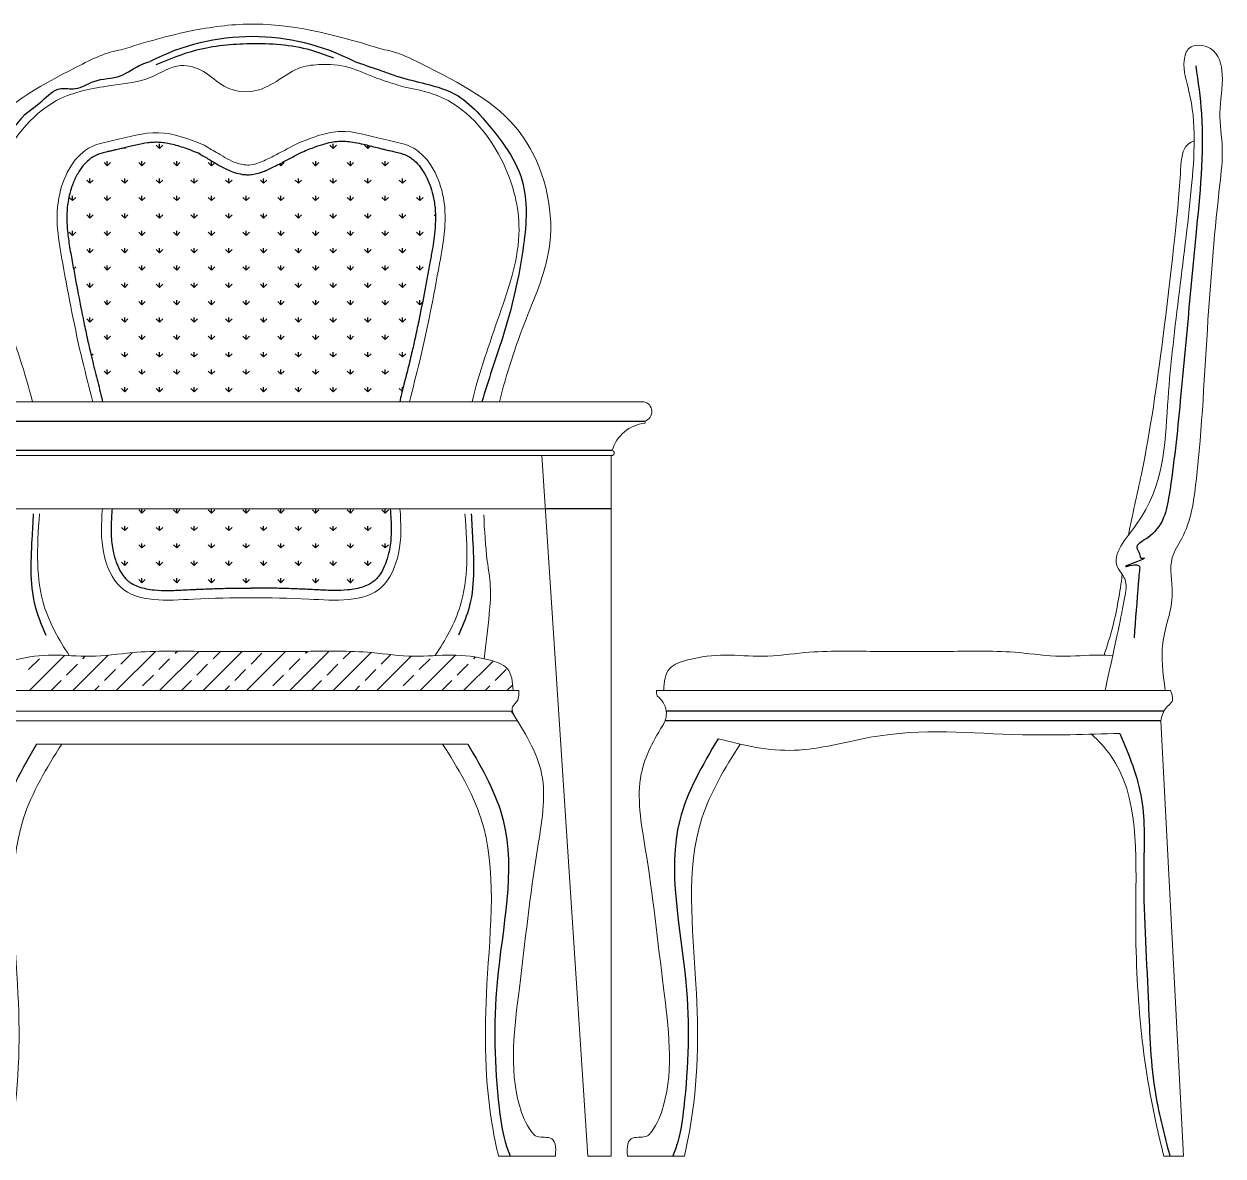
# Model space of a CAD drawing. Header units: centimetres. Extents: x 9109 to 11790, y 5972 to 7143.
# Drawn here: x 10550 to 11790, y 5972 to 7143 of the extents above; entities that cross this region are included whole.
import ezdxf

# ---------------------------------------------------------------- set-up
doc = ezdxf.new("R2010")
doc.units = ezdxf.units.CM
doc.layers.add('家具内线', color=8, linetype='Continuous')
doc.layers.add('家具外线', color=7, linetype='Continuous', lineweight=20)

# ---------------------------------------------------------------- blocks, each defined once
blk = doc.blocks.new('MK-JJ-0634')
at = {"layer": '家具内线', "ltscale": 500}
for p, q in [((-98875.5, 54388), (-98876.2, 54388.6)), ((-98875.5, 54388), (-98874.5, 54389)), ((-98875.5, 54388), (-98875.5, 54388.8)), ((-98839.6, 54388), (-98843, 54391.4)), ((-98839.6, 54388), (-98839.6, 54392.8)), ((-98839.6, 54388), (-98836.2, 54391.4)), ((-98660, 54388), (-98663.4, 54391.4)), ((-98660, 54388), (-98660, 54392.8)), ((-98660, 54388), (-98656.6, 54391.4)), ((-98624.1, 54388), (-98627.4, 54391.4)), ((-98624.1, 54388), (-98624.1, 54391.4)), ((-98624.1, 54388), (-98621.4, 54390.7)), ((-98893.5, 54370.1), (-98893.5, 54374.8)), ((-98857.6, 54370.1), (-98857.6, 54374.8)), ((-98821.6, 54370.1), (-98821.6, 54374.8)), ((-98785.7, 54370.1), (-98785.7, 54374.8)), ((-98677.9, 54370.1), (-98677.9, 54374.8)), ((-98642, 54370.1), (-98642, 54374.8)), ((-98606.1, 54370.1), (-98606.1, 54374.8)), ((-98893.5, 54370), (-98896.8, 54373.4)), ((-98893.5, 54370), (-98890.1, 54373.4)), ((-98857.6, 54370), (-98860.9, 54373.4)), ((-98857.6, 54370), (-98854.2, 54373.4)), ((-98821.6, 54370), (-98825, 54373.4)), ((-98821.6, 54370), (-98818.3, 54373.4)), ((-98785.7, 54370), (-98789.1, 54373.4)), ((-98785.7, 54370), (-98782.4, 54373.3)), ((-98713.9, 54370), (-98715.8, 54371.9)), ((-98713.9, 54370), (-98710.5, 54373.4)), ((-98713.9, 54370.1), (-98713.9, 54372.9)), ((-98678, 54370), (-98681.3, 54373.4)), ((-98678, 54370), (-98674.6, 54373.4)), ((-98642, 54370), (-98645.4, 54373.4)), ((-98642, 54370), (-98638.7, 54373.4)), ((-98606.1, 54370), (-98609.5, 54373.4)), ((-98606.1, 54370), (-98602.7, 54373.4)), ((-98911.4, 54352.1), (-98914.8, 54355.4)), ((-98911.4, 54352.1), (-98911.4, 54356.9)), ((-98911.4, 54352.1), (-98908.1, 54355.4)), ((-98875.5, 54352.1), (-98878.9, 54355.4)), ((-98875.5, 54352.1), (-98875.5, 54356.9)), ((-98875.5, 54352.1), (-98872.2, 54355.4)), ((-98839.6, 54352.1), (-98843, 54355.4)), ((-98839.6, 54352.1), (-98839.6, 54356.9)), ((-98839.6, 54352.1), (-98836.2, 54355.4)), ((-98803.7, 54352.1), (-98807, 54355.4)), ((-98803.7, 54352.1), (-98803.7, 54356.9)), ((-98803.7, 54352.1), (-98800.3, 54355.4)), ((-98767.8, 54352.1), (-98771.1, 54355.4)), ((-98767.8, 54352.1), (-98764.4, 54355.4)), ((-98767.7, 54352.1), (-98767.7, 54356.9)), ((-98731.8, 54352.1), (-98735.2, 54355.4)), ((-98731.8, 54352.1), (-98731.8, 54356.9)), ((-98731.8, 54352.1), (-98728.5, 54355.4)), ((-98695.9, 54352.1), (-98699.3, 54355.4)), ((-98695.9, 54352.1), (-98695.9, 54356.9)), ((-98695.9, 54352.1), (-98692.5, 54355.4)), ((-98660, 54352.1), (-98663.4, 54355.4)), ((-98660, 54352.1), (-98660, 54356.9)), ((-98660, 54352.1), (-98656.6, 54355.4)), ((-98624.1, 54352.1), (-98627.4, 54355.4)), ((-98624.1, 54352.1), (-98624.1, 54356.9)), ((-98624.1, 54352.1), (-98620.7, 54355.4)), ((-98588.2, 54352.1), (-98591.5, 54355.4)), ((-98588.2, 54352.1), (-98584.8, 54355.4)), ((-98588.1, 54352.1), (-98588.1, 54356.9)), ((-98929.4, 54334.1), (-98932.8, 54337.5)), ((-98929.4, 54334.1), (-98929.4, 54338.9)), ((-98929.4, 54334.1), (-98926, 54337.5)), ((-98893.5, 54334.1), (-98896.8, 54337.5)), ((-98893.5, 54334.1), (-98893.5, 54338.9)), ((-98893.5, 54334.1), (-98890.1, 54337.5)), ((-98857.6, 54334.1), (-98860.9, 54337.5)), ((-98857.6, 54334.1), (-98857.6, 54338.9)), ((-98857.6, 54334.1), (-98854.2, 54337.5)), ((-98821.6, 54334.1), (-98825, 54337.5)), ((-98821.6, 54334.1), (-98821.6, 54338.9)), ((-98821.6, 54334.1), (-98818.3, 54337.5)), ((-98785.7, 54334.1), (-98789.1, 54337.5)), ((-98785.7, 54334.1), (-98785.7, 54338.9)), ((-98785.7, 54334.1), (-98782.4, 54337.5)), ((-98749.8, 54334.1), (-98753.2, 54337.5)), ((-98749.8, 54334.1), (-98749.8, 54338.9)), ((-98749.8, 54334.1), (-98746.4, 54337.5)), ((-98713.9, 54334.1), (-98717.2, 54337.5)), ((-98713.9, 54334.1), (-98713.9, 54338.9)), ((-98713.9, 54334.1), (-98710.5, 54337.5)), ((-98678, 54334.1), (-98681.3, 54337.5)), ((-98678, 54334.1), (-98674.6, 54337.5)), ((-98677.9, 54334.1), (-98677.9, 54338.9)), ((-98642, 54334.1), (-98645.4, 54337.5)), ((-98642, 54334.1), (-98642, 54338.9)), ((-98642, 54334.1), (-98638.7, 54337.5)), ((-98606.1, 54334.1), (-98609.5, 54337.5)), ((-98606.1, 54334.1), (-98606.1, 54338.9)), ((-98606.1, 54334.1), (-98602.7, 54337.5)), ((-98570.2, 54334.1), (-98573.6, 54337.5)), ((-98570.2, 54334.1), (-98570.2, 54338.9)), ((-98570.2, 54334.1), (-98566.8, 54337.5)), ((-98911.4, 54316.1), (-98914.8, 54319.5)), ((-98911.4, 54316.2), (-98911.4, 54320.9)), ((-98911.4, 54316.1), (-98908.1, 54319.5)), ((-98875.5, 54316.1), (-98878.9, 54319.5)), ((-98875.5, 54316.2), (-98875.5, 54320.9)), ((-98875.5, 54316.1), (-98872.2, 54319.5)), ((-98839.6, 54316.1), (-98843, 54319.5)), ((-98839.6, 54316.2), (-98839.6, 54320.9)), ((-98839.6, 54316.1), (-98836.2, 54319.5)), ((-98803.7, 54316.1), (-98807, 54319.5)), ((-98803.7, 54316.2), (-98803.7, 54320.9)), ((-98803.7, 54316.1), (-98800.3, 54319.5)), ((-98767.8, 54316.1), (-98771.1, 54319.5)), ((-98767.8, 54316.1), (-98764.4, 54319.5)), ((-98767.7, 54316.2), (-98767.7, 54320.9)), ((-98731.8, 54316.1), (-98735.2, 54319.5)), ((-98731.8, 54316.2), (-98731.8, 54320.9)), ((-98731.8, 54316.1), (-98728.5, 54319.5)), ((-98695.9, 54316.1), (-98699.3, 54319.5)), ((-98695.9, 54316.2), (-98695.9, 54320.9)), ((-98695.9, 54316.1), (-98692.5, 54319.5)), ((-98660, 54316.1), (-98663.4, 54319.5)), ((-98660, 54316.2), (-98660, 54320.9)), ((-98660, 54316.1), (-98656.6, 54319.5)), ((-98624.1, 54316.1), (-98627.4, 54319.5)), ((-98624.1, 54316.2), (-98624.1, 54320.9)), ((-98624.1, 54316.1), (-98620.7, 54319.5)), ((-98588.2, 54316.1), (-98591.5, 54319.5)), ((-98588.2, 54316.1), (-98584.8, 54319.5)), ((-98588.1, 54316.2), (-98588.1, 54320.9)), ((-98554.1, 54318), (-98555.6, 54319.5)), ((-98929.4, 54298.2), (-98932.8, 54301.5)), ((-98929.4, 54298.2), (-98929.4, 54303)), ((-98929.4, 54298.2), (-98926, 54301.5)), ((-98893.5, 54298.2), (-98896.8, 54301.5)), ((-98893.5, 54298.2), (-98893.5, 54303)), ((-98893.5, 54298.2), (-98890.1, 54301.5)), ((-98857.6, 54298.2), (-98860.9, 54301.5)), ((-98857.6, 54298.2), (-98857.6, 54303)), ((-98857.6, 54298.2), (-98854.2, 54301.5)), ((-98821.6, 54298.2), (-98825, 54301.5)), ((-98821.6, 54298.2), (-98821.6, 54303)), ((-98821.6, 54298.2), (-98818.3, 54301.5)), ((-98785.7, 54298.2), (-98789.1, 54301.5)), ((-98785.7, 54298.2), (-98785.7, 54303)), ((-98785.7, 54298.2), (-98782.4, 54301.5)), ((-98749.8, 54298.2), (-98753.2, 54301.5)), ((-98749.8, 54298.2), (-98749.8, 54303)), ((-98749.8, 54298.2), (-98746.4, 54301.5)), ((-98713.9, 54298.2), (-98717.2, 54301.5)), ((-98713.9, 54298.2), (-98713.9, 54303)), ((-98713.9, 54298.2), (-98710.5, 54301.5)), ((-98678, 54298.2), (-98681.3, 54301.5)), ((-98678, 54298.2), (-98674.6, 54301.5)), ((-98677.9, 54298.2), (-98677.9, 54303)), ((-98642, 54298.2), (-98645.4, 54301.5)), ((-98642, 54298.2), (-98642, 54303)), ((-98642, 54298.2), (-98638.7, 54301.5)), ((-98606.1, 54298.2), (-98609.5, 54301.5)), ((-98606.1, 54298.2), (-98606.1, 54303)), ((-98606.1, 54298.2), (-98602.7, 54301.5)), ((-98570.2, 54298.2), (-98573.6, 54301.5)), ((-98570.2, 54298.2), (-98570.2, 54303)), ((-98570.2, 54298.2), (-98566.8, 54301.5)), ((-98911.4, 54280.2), (-98914.8, 54283.6)), ((-98911.4, 54280.3), (-98911.4, 54285)), ((-98911.4, 54280.2), (-98908.1, 54283.6)), ((-98875.5, 54280.2), (-98878.9, 54283.6)), ((-98875.5, 54280.3), (-98875.5, 54285)), ((-98875.5, 54280.2), (-98872.2, 54283.6)), ((-98839.6, 54280.2), (-98843, 54283.6)), ((-98839.6, 54280.3), (-98839.6, 54285)), ((-98839.6, 54280.2), (-98836.2, 54283.6)), ((-98803.7, 54280.2), (-98807, 54283.6)), ((-98803.7, 54280.3), (-98803.7, 54285)), ((-98803.7, 54280.2), (-98800.3, 54283.6)), ((-98767.8, 54280.2), (-98771.1, 54283.6)), ((-98767.8, 54280.2), (-98764.4, 54283.6)), ((-98767.7, 54280.3), (-98767.7, 54285)), ((-98731.8, 54280.2), (-98735.2, 54283.6)), ((-98731.8, 54280.3), (-98731.8, 54285)), ((-98731.8, 54280.2), (-98728.5, 54283.6)), ((-98695.9, 54280.2), (-98699.3, 54283.6)), ((-98695.9, 54280.3), (-98695.9, 54285)), ((-98695.9, 54280.2), (-98692.5, 54283.6)), ((-98660, 54280.2), (-98663.4, 54283.6)), ((-98660, 54280.3), (-98660, 54285)), ((-98660, 54280.2), (-98656.6, 54283.6)), ((-98624.1, 54280.2), (-98627.4, 54283.6)), ((-98624.1, 54280.3), (-98624.1, 54285)), ((-98624.1, 54280.2), (-98620.7, 54283.6)), ((-98588.2, 54280.2), (-98591.5, 54283.6)), ((-98588.2, 54280.2), (-98584.8, 54283.6)), ((-98588.1, 54280.3), (-98588.1, 54285)), ((-98928.4, 54263.3), (-98926, 54265.6)), ((-98893.5, 54262.3), (-98896.8, 54265.6)), ((-98893.5, 54262.3), (-98893.5, 54267.1)), ((-98893.5, 54262.3), (-98890.1, 54265.6)), ((-98857.6, 54262.3), (-98860.9, 54265.6)), ((-98857.6, 54262.3), (-98857.6, 54267.1)), ((-98857.6, 54262.3), (-98854.2, 54265.6)), ((-98821.6, 54262.3), (-98825, 54265.6)), ((-98821.6, 54262.3), (-98821.6, 54267.1)), ((-98821.6, 54262.3), (-98818.3, 54265.6)), ((-98785.7, 54262.3), (-98789.1, 54265.6)), ((-98785.7, 54262.3), (-98785.7, 54267.1)), ((-98785.7, 54262.3), (-98782.4, 54265.6)), ((-98749.8, 54262.3), (-98753.2, 54265.6)), ((-98749.8, 54262.3), (-98749.8, 54267.1)), ((-98749.8, 54262.3), (-98746.4, 54265.6)), ((-98713.9, 54262.3), (-98717.2, 54265.6)), ((-98713.9, 54262.3), (-98713.9, 54267.1)), ((-98713.9, 54262.3), (-98710.5, 54265.6)), ((-98678, 54262.3), (-98681.3, 54265.6)), ((-98678, 54262.3), (-98674.6, 54265.6)), ((-98677.9, 54262.3), (-98677.9, 54267.1)), ((-98642, 54262.3), (-98645.4, 54265.6)), ((-98642, 54262.3), (-98642, 54267.1)), ((-98642, 54262.3), (-98638.7, 54265.6)), ((-98606.1, 54262.3), (-98609.5, 54265.6)), ((-98606.1, 54262.3), (-98606.1, 54267.1)), ((-98606.1, 54262.3), (-98602.7, 54265.6)), ((-98570.2, 54262.3), (-98573.6, 54265.6)), ((-98570.2, 54262.3), (-98570.2, 54267.1)), ((-98570.2, 54262.3), (-98566.8, 54265.6)), ((-98911.4, 54244.3), (-98914.8, 54247.7)), ((-98911.4, 54244.3), (-98911.4, 54249.1)), ((-98911.4, 54244.3), (-98908.1, 54247.7)), ((-98875.5, 54244.3), (-98878.9, 54247.7)), ((-98875.5, 54244.3), (-98875.5, 54249.1)), ((-98875.5, 54244.3), (-98872.2, 54247.7)), ((-98839.6, 54244.3), (-98843, 54247.7)), ((-98839.6, 54244.3), (-98839.6, 54249.1)), ((-98839.6, 54244.3), (-98836.2, 54247.7)), ((-98803.7, 54244.3), (-98807, 54247.7)), ((-98803.7, 54244.3), (-98803.7, 54249.1)), ((-98803.7, 54244.3), (-98800.3, 54247.7)), ((-98767.8, 54244.3), (-98771.1, 54247.7)), ((-98767.8, 54244.3), (-98764.4, 54247.7)), ((-98767.7, 54244.3), (-98767.7, 54249.1)), ((-98731.8, 54244.3), (-98735.2, 54247.7)), ((-98731.8, 54244.3), (-98731.8, 54249.1)), ((-98731.8, 54244.3), (-98728.5, 54247.7)), ((-98695.9, 54244.3), (-98699.3, 54247.7)), ((-98695.9, 54244.3), (-98695.9, 54249.1)), ((-98695.9, 54244.3), (-98692.5, 54247.7)), ((-98660, 54244.3), (-98663.4, 54247.7)), ((-98660, 54244.3), (-98660, 54249.1)), ((-98660, 54244.3), (-98656.6, 54247.7)), ((-98624.1, 54244.3), (-98627.4, 54247.7)), ((-98624.1, 54244.3), (-98624.1, 54249.1)), ((-98624.1, 54244.3), (-98620.7, 54247.7)), ((-98588.2, 54244.3), (-98591.5, 54247.7)), ((-98588.2, 54244.3), (-98584.8, 54247.7)), ((-98588.1, 54244.3), (-98588.1, 54249.1)), ((-98893.5, 54226.3), (-98896.8, 54229.7)), ((-98893.5, 54226.4), (-98893.5, 54231.1)), ((-98893.5, 54226.3), (-98890.1, 54229.7)), ((-98857.6, 54226.3), (-98860.9, 54229.7)), ((-98857.6, 54226.4), (-98857.6, 54231.1)), ((-98857.6, 54226.3), (-98854.2, 54229.7)), ((-98821.6, 54226.3), (-98825, 54229.7)), ((-98821.6, 54226.4), (-98821.6, 54231.1)), ((-98821.6, 54226.3), (-98818.3, 54229.7)), ((-98785.7, 54226.3), (-98789.1, 54229.7)), ((-98785.7, 54226.4), (-98785.7, 54231.1)), ((-98785.7, 54226.3), (-98782.4, 54229.7)), ((-98749.8, 54226.3), (-98753.2, 54229.7)), ((-98749.8, 54226.4), (-98749.8, 54231.1)), ((-98749.8, 54226.3), (-98746.4, 54229.7)), ((-98713.9, 54226.3), (-98717.2, 54229.7)), ((-98713.9, 54226.4), (-98713.9, 54231.1)), ((-98713.9, 54226.3), (-98710.5, 54229.7)), ((-98678, 54226.3), (-98681.3, 54229.7)), ((-98678, 54226.3), (-98674.6, 54229.7)), ((-98677.9, 54226.4), (-98677.9, 54231.1)), ((-98642, 54226.3), (-98645.4, 54229.7)), ((-98642, 54226.4), (-98642, 54231.1)), ((-98642, 54226.3), (-98638.7, 54229.7)), ((-98606.1, 54226.3), (-98609.5, 54229.7)), ((-98606.1, 54226.4), (-98606.1, 54231.1)), ((-98606.1, 54226.3), (-98602.7, 54229.7)), ((-98570.2, 54226.3), (-98573.6, 54229.7)), ((-98570.2, 54226.4), (-98570.2, 54231.1)), ((-98570.2, 54226.3), (-98567.6, 54229)), ((-98911.4, 54208.4), (-98911.4, 54213.2)), ((-98875.5, 54208.4), (-98875.5, 54213.2)), ((-98839.6, 54208.4), (-98839.6, 54213.2)), ((-98803.7, 54208.4), (-98803.7, 54213.2)), ((-98767.7, 54208.4), (-98767.7, 54213.2)), ((-98731.8, 54208.4), (-98731.8, 54213.2)), ((-98695.9, 54208.4), (-98695.9, 54213.2)), ((-98660, 54208.4), (-98660, 54213.2)), ((-98624.1, 54208.4), (-98624.1, 54213.2)), ((-98588.1, 54208.4), (-98588.1, 54213.2)), ((-98911.4, 54208.4), (-98914.8, 54211.7)), ((-98911.4, 54208.4), (-98908.1, 54211.7)), ((-98875.5, 54208.4), (-98878.9, 54211.7)), ((-98875.5, 54208.4), (-98872.2, 54211.7)), ((-98839.6, 54208.4), (-98843, 54211.7)), ((-98839.6, 54208.4), (-98836.2, 54211.7)), ((-98803.7, 54208.4), (-98807, 54211.7)), ((-98803.7, 54208.4), (-98800.3, 54211.7)), ((-98767.8, 54208.4), (-98771.1, 54211.7)), ((-98767.8, 54208.4), (-98764.4, 54211.7)), ((-98731.8, 54208.4), (-98735.2, 54211.7)), ((-98731.8, 54208.4), (-98728.5, 54211.7)), ((-98695.9, 54208.4), (-98699.3, 54211.7)), ((-98695.9, 54208.4), (-98692.5, 54211.7)), ((-98660, 54208.4), (-98663.4, 54211.7)), ((-98660, 54208.4), (-98656.6, 54211.7)), ((-98624.1, 54208.4), (-98627.4, 54211.7)), ((-98624.1, 54208.4), (-98620.7, 54211.7)), ((-98588.2, 54208.4), (-98591.5, 54211.7)), ((-98588.2, 54208.4), (-98584.8, 54211.7)), ((-98893.5, 54190.4), (-98896.8, 54193.8)), ((-98893.5, 54190.4), (-98893.5, 54195.2)), ((-98893.5, 54190.4), (-98890.1, 54193.8)), ((-98857.6, 54190.4), (-98860.9, 54193.8)), ((-98857.6, 54190.4), (-98857.6, 54195.2)), ((-98857.6, 54190.4), (-98854.2, 54193.8)), ((-98821.6, 54190.4), (-98825, 54193.8)), ((-98821.6, 54190.4), (-98821.6, 54195.2)), ((-98821.6, 54190.4), (-98818.3, 54193.8)), ((-98785.7, 54190.4), (-98789.1, 54193.8)), ((-98785.7, 54190.4), (-98785.7, 54195.2)), ((-98785.7, 54190.4), (-98782.4, 54193.8)), ((-98749.8, 54190.4), (-98753.2, 54193.8)), ((-98749.8, 54190.4), (-98749.8, 54195.2)), ((-98749.8, 54190.4), (-98746.4, 54193.8)), ((-98713.9, 54190.4), (-98717.2, 54193.8)), ((-98713.9, 54190.4), (-98713.9, 54195.2)), ((-98713.9, 54190.4), (-98710.5, 54193.8)), ((-98678, 54190.4), (-98681.3, 54193.8)), ((-98678, 54190.4), (-98674.6, 54193.8)), ((-98677.9, 54190.4), (-98677.9, 54195.2)), ((-98642, 54190.4), (-98645.4, 54193.8)), ((-98642, 54190.4), (-98642, 54195.2)), ((-98642, 54190.4), (-98638.7, 54193.8)), ((-98606.1, 54190.4), (-98609.5, 54193.8)), ((-98606.1, 54190.4), (-98606.1, 54195.2)), ((-98606.1, 54190.4), (-98602.7, 54193.8)), ((-98910.1, 54173.8), (-98908.1, 54175.8)), ((-98875.5, 54172.5), (-98878.9, 54175.8)), ((-98875.5, 54172.5), (-98875.5, 54177.3)), ((-98875.5, 54172.5), (-98872.2, 54175.8)), ((-98839.6, 54172.5), (-98843, 54175.8)), ((-98839.6, 54172.5), (-98839.6, 54177.3)), ((-98839.6, 54172.5), (-98836.2, 54175.8)), ((-98803.7, 54172.5), (-98807, 54175.8)), ((-98803.7, 54172.5), (-98803.7, 54177.3)), ((-98803.7, 54172.5), (-98800.3, 54175.8)), ((-98767.8, 54172.5), (-98771.1, 54175.8)), ((-98767.8, 54172.5), (-98764.4, 54175.8)), ((-98767.7, 54172.5), (-98767.7, 54177.3)), ((-98731.8, 54172.5), (-98735.2, 54175.8)), ((-98731.8, 54172.5), (-98731.8, 54177.3)), ((-98731.8, 54172.5), (-98728.5, 54175.8)), ((-98695.9, 54172.5), (-98699.3, 54175.8)), ((-98695.9, 54172.5), (-98695.9, 54177.3)), ((-98695.9, 54172.5), (-98692.5, 54175.8)), ((-98660, 54172.5), (-98663.4, 54175.8)), ((-98660, 54172.5), (-98660, 54177.3)), ((-98660, 54172.5), (-98656.6, 54175.8)), ((-98624.1, 54172.5), (-98627.4, 54175.8)), ((-98624.1, 54172.5), (-98624.1, 54177.3)), ((-98624.1, 54172.5), (-98620.7, 54175.8)), ((-98588.2, 54172.5), (-98591.5, 54175.8)), ((-98588.2, 54172.5), (-98584.8, 54175.8)), ((-98588.1, 54172.5), (-98588.1, 54177.3)), ((-98893.5, 54154.5), (-98896.8, 54157.9)), ((-98893.5, 54154.5), (-98893.5, 54159.3)), ((-98893.5, 54154.5), (-98890.1, 54157.9)), ((-98857.6, 54154.5), (-98860.9, 54157.9)), ((-98857.6, 54154.5), (-98857.6, 54159.3)), ((-98857.6, 54154.5), (-98854.2, 54157.9)), ((-98821.6, 54154.5), (-98825, 54157.9)), ((-98821.6, 54154.5), (-98821.6, 54159.3)), ((-98821.6, 54154.5), (-98818.3, 54157.9)), ((-98785.7, 54154.5), (-98789.1, 54157.9)), ((-98785.7, 54154.5), (-98785.7, 54159.3)), ((-98785.7, 54154.5), (-98782.4, 54157.9)), ((-98749.8, 54154.5), (-98753.2, 54157.9)), ((-98749.8, 54154.5), (-98749.8, 54159.3)), ((-98749.8, 54154.5), (-98746.4, 54157.9)), ((-98713.9, 54154.5), (-98717.2, 54157.9)), ((-98713.9, 54154.5), (-98713.9, 54159.3)), ((-98713.9, 54154.5), (-98710.5, 54157.9)), ((-98678, 54154.5), (-98681.3, 54157.9)), ((-98678, 54154.5), (-98674.6, 54157.9)), ((-98677.9, 54154.5), (-98677.9, 54159.3)), ((-98642, 54154.5), (-98645.4, 54157.9)), ((-98642, 54154.5), (-98642, 54159.3)), ((-98642, 54154.5), (-98638.7, 54157.9)), ((-98606.1, 54154.5), (-98609.5, 54157.9)), ((-98606.1, 54154.5), (-98606.1, 54159.3)), ((-98606.1, 54154.5), (-98602.7, 54157.9)), ((-98875.5, 54136.5), (-98878.9, 54139.9)), ((-98875.5, 54136.6), (-98875.5, 54141.3)), ((-98875.5, 54136.5), (-98872.2, 54139.9)), ((-98839.6, 54136.5), (-98843, 54139.9)), ((-98839.6, 54136.6), (-98839.6, 54141.3)), ((-98839.6, 54136.5), (-98836.2, 54139.9)), ((-98803.7, 54136.5), (-98807, 54139.9)), ((-98803.7, 54136.6), (-98803.7, 54141.3)), ((-98803.7, 54136.5), (-98800.3, 54139.9)), ((-98767.8, 54136.5), (-98771.1, 54139.9)), ((-98767.8, 54136.5), (-98764.4, 54139.9)), ((-98767.7, 54136.6), (-98767.7, 54141.3)), ((-98731.8, 54136.5), (-98735.2, 54139.9)), ((-98731.8, 54136.6), (-98731.8, 54141.3)), ((-98731.8, 54136.5), (-98728.5, 54139.9)), ((-98695.9, 54136.5), (-98699.3, 54139.9)), ((-98695.9, 54136.6), (-98695.9, 54141.3)), ((-98695.9, 54136.5), (-98692.5, 54139.9)), ((-98660, 54136.5), (-98663.4, 54139.9)), ((-98660, 54136.6), (-98660, 54141.3)), ((-98660, 54136.5), (-98656.6, 54139.9)), ((-98624.1, 54136.5), (-98627.4, 54139.9)), ((-98624.1, 54136.6), (-98624.1, 54141.3)), ((-98624.1, 54136.5), (-98620.7, 54139.9)), ((-98588.5, 54136.9), (-98591.5, 54139.9)), ((-98588.1, 54138.4), (-98588.1, 54141.3)), ((-99822.8, 54106.1), (-98337.4, 54106.1)), ((-98371.4, 54075.6), (-99788.8, 54075.6)), ((-98857.6, 54010.8), (-98860.9, 54014.2)), ((-98857.6, 54010.8), (-98857.6, 54015.5)), ((-98857.6, 54010.8), (-98854.2, 54014.2)), ((-98821.6, 54010.8), (-98825, 54014.2)), ((-98821.6, 54010.8), (-98821.6, 54015.5)), ((-98821.6, 54010.8), (-98818.3, 54014.2)), ((-98785.7, 54010.8), (-98789.1, 54014.2)), ((-98785.7, 54010.8), (-98785.7, 54015.5)), ((-98785.7, 54010.8), (-98782.4, 54014.2)), ((-98749.8, 54010.8), (-98753.2, 54014.2)), ((-98749.8, 54010.8), (-98749.8, 54015.5)), ((-98749.8, 54010.8), (-98746.4, 54014.2)), ((-98713.9, 54010.8), (-98717.2, 54014.2)), ((-98713.9, 54010.8), (-98713.9, 54015.5)), ((-98713.9, 54010.8), (-98710.5, 54014.2)), ((-98678, 54010.8), (-98681.3, 54014.2)), ((-98678, 54010.8), (-98674.6, 54014.2)), ((-98677.9, 54010.8), (-98677.9, 54015.5)), ((-98642, 54010.8), (-98645.4, 54014.2)), ((-98642, 54010.8), (-98642, 54015.5)), ((-98642, 54010.8), (-98638.7, 54014.2)), ((-98606.1, 54010.8), (-98609.5, 54014.2)), ((-98606.1, 54010.8), (-98606.1, 54015.5)), ((-98606.1, 54010.8), (-98602.7, 54014.2)), ((-98372.3, 54015.5), (-98440.6, 54015.5)), ((-98875.5, 53992.9), (-98878.9, 53996.2)), ((-98875.5, 53992.9), (-98875.5, 53997.6)), ((-98875.5, 53992.9), (-98872.2, 53996.2)), ((-98839.6, 53992.9), (-98843, 53996.2)), ((-98839.6, 53992.9), (-98839.6, 53997.6)), ((-98839.6, 53992.9), (-98836.2, 53996.2)), ((-98803.7, 53992.9), (-98807, 53996.2)), ((-98803.7, 53992.9), (-98803.7, 53997.6)), ((-98803.7, 53992.9), (-98800.3, 53996.2)), ((-98767.8, 53992.9), (-98771.1, 53996.2)), ((-98767.8, 53992.9), (-98764.4, 53996.2)), ((-98767.7, 53992.9), (-98767.7, 53997.6)), ((-98731.8, 53992.9), (-98735.2, 53996.2)), ((-98731.8, 53992.9), (-98731.8, 53997.6)), ((-98731.8, 53992.9), (-98728.5, 53996.2)), ((-98695.9, 53992.9), (-98699.3, 53996.2)), ((-98695.9, 53992.9), (-98695.9, 53997.6)), ((-98695.9, 53992.9), (-98692.5, 53996.2)), ((-98660, 53992.9), (-98663.4, 53996.2)), ((-98660, 53992.9), (-98660, 53997.6)), ((-98660, 53992.9), (-98656.6, 53996.2)), ((-98624.1, 53992.9), (-98627.4, 53996.2)), ((-98624.1, 53992.9), (-98624.1, 53997.6)), ((-98624.1, 53992.9), (-98620.7, 53996.2)), ((-98857.6, 53974.9), (-98860.9, 53978.3)), ((-98857.6, 53974.9), (-98857.6, 53979.7)), ((-98857.6, 53974.9), (-98854.2, 53978.3)), ((-98821.6, 53974.9), (-98825, 53978.3)), ((-98821.6, 53974.9), (-98821.6, 53979.7)), ((-98821.6, 53974.9), (-98818.3, 53978.3)), ((-98785.7, 53974.9), (-98789.1, 53978.3)), ((-98785.7, 53974.9), (-98785.7, 53979.7)), ((-98785.7, 53974.9), (-98782.4, 53978.3)), ((-98749.8, 53974.9), (-98753.2, 53978.3)), ((-98749.8, 53974.9), (-98749.8, 53979.7)), ((-98749.8, 53974.9), (-98746.4, 53978.3)), ((-98713.9, 53974.9), (-98717.2, 53978.3)), ((-98713.9, 53974.9), (-98713.9, 53979.7)), ((-98713.9, 53974.9), (-98710.5, 53978.3)), ((-98678, 53974.9), (-98681.3, 53978.3)), ((-98678, 53974.9), (-98674.6, 53978.3)), ((-98677.9, 53974.9), (-98677.9, 53979.7)), ((-98642, 53974.9), (-98645.4, 53978.3)), ((-98642, 53974.9), (-98642, 53979.7)), ((-98642, 53974.9), (-98638.7, 53978.3)), ((-98606.1, 53974.9), (-98609.5, 53978.3)), ((-98606.1, 53974.9), (-98606.1, 53979.7)), ((-98606.1, 53974.9), (-98602.7, 53978.3)), ((-98875.5, 53956.9), (-98878.9, 53960.3)), ((-98875.5, 53957), (-98875.5, 53961.7)), ((-98875.5, 53956.9), (-98872.2, 53960.3)), ((-98839.6, 53956.9), (-98843, 53960.3)), ((-98839.6, 53957), (-98839.6, 53961.7)), ((-98839.6, 53956.9), (-98836.2, 53960.3)), ((-98803.7, 53956.9), (-98807, 53960.3)), ((-98803.7, 53957), (-98803.7, 53961.7)), ((-98803.7, 53956.9), (-98800.3, 53960.3)), ((-98767.8, 53956.9), (-98771.1, 53960.3)), ((-98767.8, 53956.9), (-98764.4, 53960.3)), ((-98767.7, 53957), (-98767.7, 53961.7)), ((-98731.8, 53956.9), (-98735.2, 53960.3)), ((-98731.8, 53957), (-98731.8, 53961.7)), ((-98731.8, 53956.9), (-98728.5, 53960.3)), ((-98695.9, 53956.9), (-98699.3, 53960.3)), ((-98695.9, 53957), (-98695.9, 53961.7)), ((-98695.9, 53956.9), (-98692.5, 53960.3)), ((-98660, 53956.9), (-98663.4, 53960.3)), ((-98660, 53957), (-98660, 53961.7)), ((-98660, 53956.9), (-98656.6, 53960.3)), ((-98624.1, 53956.9), (-98627.4, 53960.3)), ((-98624.1, 53957), (-98624.1, 53961.7)), ((-98624.1, 53956.9), (-98620.7, 53960.3)), ((-98857.6, 53939), (-98860.9, 53942.3)), ((-98857.6, 53939), (-98857.6, 53943.8)), ((-98857.6, 53939), (-98854.2, 53942.3)), ((-98821.6, 53939), (-98825, 53942.3)), ((-98821.6, 53939), (-98821.6, 53943.8)), ((-98821.6, 53939), (-98818.3, 53942.3)), ((-98785.7, 53939), (-98789.1, 53942.3)), ((-98785.7, 53939), (-98785.7, 53943.8)), ((-98785.7, 53939), (-98782.4, 53942.3)), ((-98749.8, 53939), (-98753.2, 53942.3)), ((-98749.8, 53939), (-98749.8, 53943.8)), ((-98749.8, 53939), (-98746.4, 53942.3)), ((-98713.9, 53939), (-98717.2, 53942.3)), ((-98713.9, 53939), (-98713.9, 53943.8)), ((-98713.9, 53939), (-98710.5, 53942.3)), ((-98678, 53939), (-98681.3, 53942.3)), ((-98678, 53939), (-98674.6, 53942.3)), ((-98677.9, 53939), (-98677.9, 53943.8)), ((-98642, 53939), (-98645.4, 53942.3)), ((-98642, 53939), (-98642, 53943.8)), ((-98642, 53939), (-98638.7, 53942.3)), ((-98884.3, 53827.5), (-98843.7, 53868)), ((-98879.5, 53854.7), (-98868.2, 53866)), ((-98839.4, 53827.5), (-98798.9, 53868)), ((-98823.3, 53866), (-98821, 53868.3)), ((-98794.5, 53827.5), (-98754.1, 53867.9)), ((-98784.1, 53860.3), (-98776.5, 53867.9)), ((-98749.6, 53827.5), (-98709.2, 53867.9)), ((-98744.8, 53854.7), (-98733.5, 53866)), ((-98704.7, 53827.5), (-98663.9, 53868.3)), ((-98688.6, 53866), (-98686.6, 53868)), ((-98659.8, 53827.5), (-98620.5, 53866.7)), ((-98649.4, 53860.3), (-98641.7, 53868)), ((-98974.9, 53849.1), (-98963.7, 53860.3)), ((-98974.1, 53827.5), (-98937.7, 53863.8)), ((-98935.6, 53843.5), (-98924.4, 53854.7)), ((-98929.2, 53827.5), (-98892.6, 53864)), ((-98918.8, 53860.3), (-98916.2, 53862.9)), ((-98840.2, 53849.1), (-98829, 53860.3)), ((-98800.9, 53843.5), (-98789.7, 53854.7)), ((-98705.5, 53849.1), (-98694.3, 53860.3)), ((-98666.2, 53843.5), (-98655, 53854.7)), ((-98614.9, 53827.5), (-98579.4, 53863)), ((-98610.1, 53854.7), (-98600.2, 53864.6)), ((-98570.8, 53849.1), (-98559.5, 53860.3)), ((-98570, 53827.5), (-98533.4, 53864.1)), ((-98531.5, 53843.5), (-98520.3, 53854.7)), ((-98525.1, 53827.5), (-98494.5, 53858)), ((-98514.6, 53860.3), (-98512.9, 53862.1)), ((-98896.3, 53837.9), (-98885.1, 53849.1)), ((-98857, 53832.3), (-98845.8, 53843.5)), ((-98761.6, 53837.9), (-98750.4, 53849.1)), ((-98722.3, 53832.3), (-98711.1, 53843.5)), ((-98626.9, 53837.9), (-98615.7, 53849.1)), ((-98587.6, 53832.3), (-98576.4, 53843.5)), ((-98492.2, 53837.9), (-98481, 53849.1)), ((-98951.6, 53827.5), (-98941.2, 53837.9)), ((-98906.7, 53827.5), (-98901.9, 53832.3)), ((-98816.9, 53827.5), (-98806.5, 53837.9)), ((-98772, 53827.5), (-98767.2, 53832.3)), ((-98682.2, 53827.5), (-98671.8, 53837.9)), ((-98637.3, 53827.5), (-98632.5, 53832.3)), ((-98547.5, 53827.5), (-98537.1, 53837.9)), ((-98502.6, 53827.5), (-98497.8, 53832.3)), ((-98480.2, 53827.5), (-98474.2, 53833.4)), ((-97800.9, 53806.1), (-98315.5, 53806.1)), ((-97804.1, 53796.1), (-98316.8, 53796.1))]:
    blk.add_line(p, q, dxfattribs=at)
blk.add_arc((-98743.6, 54274.1), 229.6, 62.6078, 117.3922, dxfattribs=at)
for points in [[(-98843.1, 54474.9), (-98801.2, 54489.9), (-98745.8, 54496.6), (-98683.2, 54489.9), (-98659.4, 54481.6)], [(-98978.8, 54423.3), (-98961, 54437.3), (-98941.7, 54449.9), (-98926.6, 54449.9), (-98907.3, 54457.4), (-98879.7, 54463.3), (-98857.9, 54475), (-98849.2, 54478)], [(-98637.9, 54478), (-98612.2, 54469.2), (-98592.9, 54462.5), (-98564.4, 54454.9), (-98530.8, 54442.4), (-98508.4, 54423.3)], [(-97767.8, 54473.5), (-97762, 54424.2), (-97767.8, 54298.1), (-97783.8, 54126.9), (-97795.4, 54029.8), (-97818.6, 53984.8), (-97828.8, 53974.7), (-97825.9, 53968.9), (-97824.4, 53964.5), (-97821.5, 53964.5), (-97840.4, 53955.8), (-97825.9, 53955.8), (-97825.9, 53952.9), (-97827.3, 53938.4), (-97831.7, 53881.9)]]:
    blk.add_spline(points, degree=3, dxfattribs=at)
for points, knots in [([(-98978.8, 54423.3), (-98997.2, 54401.7), (-99030.4, 54362.5), (-99026.4, 54298.4), (-99020.7, 54264.8), (-99018.3, 54253.2)], [0, 0, 0, 0, 81.643458, 147.539322, 183.187402, 183.187402, 183.187402, 183.187402]), ([(-98508.4, 54423.3), (-98490, 54401.7), (-98456.8, 54362.5), (-98462.2, 54276.2), (-98480.4, 54201.6), (-98499.7, 54148.2), (-98506.1, 54126.1)], [0, 0, 0, 0, 81.643458, 147.539322, 246.629534, 315.471525, 315.471525, 315.471525, 315.471525]), ([(-98797.3, 54382.2), (-98802.6, 54384.4), (-98807.7, 54386.5), (-98817.9, 54390), (-98822.8, 54391.5), (-98829.9, 54393.1), (-98832.1, 54393.5), (-98836.4, 54394.1), (-98838.4, 54394.3), (-98841.4, 54394.4), (-98842.3, 54394.4), (-98844.1, 54394.4), (-98845, 54394.3), (-98847.8, 54394.2), (-98849.6, 54394), (-98855.5, 54393.3), (-98859.6, 54392.5), (-98868.1, 54390.6), (-98872.5, 54389.5), (-98878.5, 54388), (-98880.1, 54387.7), (-98882.6, 54387.1), (-98883.5, 54386.8), (-98885.3, 54386.4), (-98886, 54386.3), (-98887.4, 54386), (-98888.1, 54385.8), (-98890.3, 54385.3), (-98891.6, 54385.1), (-98895.4, 54384.2), (-98897.6, 54383.6), (-98901.8, 54382.4), (-98903.7, 54381.6), (-98907.1, 54380), (-98908.8, 54379), (-98912, 54376.8), (-98913.5, 54375.4), (-98916.5, 54372.5), (-98918, 54370.9), (-98921.6, 54366.2), (-98923.7, 54362.9), (-98927.4, 54355.8), (-98929, 54352), (-98931.1, 54345.8), (-98931.8, 54343.6), (-98933.8, 54335.9), (-98934.6, 54330.6), (-98935.4, 54319.9), (-98935.4, 54314.5), (-98934.8, 54303.5), (-98934.2, 54298), (-98932.6, 54286.9), (-98931.6, 54281.2), (-98930.1, 54272.7), (-98929.6, 54269.9), (-98928.5, 54264.2), (-98928, 54261.4), (-98926.4, 54252.9), (-98925.4, 54247.3), (-98922.2, 54230.4), (-98920, 54219.2), (-98916.5, 54202.1), (-98915.2, 54196.2), (-98912.8, 54185.2), (-98911.6, 54180.2), (-98909.6, 54171.7), (-98908.8, 54168.3), (-98907.1, 54161.4), (-98906.2, 54157.9), (-98903.6, 54147.6), (-98901.8, 54140.6), (-98899.5, 54131.1), (-98898.9, 54128.6), (-98898.3, 54126.1)], [0, 0, 0, 0, 16.105718, 16.105718, 32.211437, 32.211437, 39.742687, 39.742687, 47.097692, 47.097692, 50.322748, 50.322748, 53.547804, 53.547804, 59.997916, 59.997916, 73.610837, 73.610837, 87.223759, 87.223759, 91.804123, 91.804123, 94.666317, 94.666317, 96.788074, 96.788074, 98.909831, 98.909831, 103.153345, 103.153345, 110.832456, 110.832456, 118.511567, 118.511567, 126.190678, 126.190678, 133.869788, 133.869788, 141.548899, 141.548899, 154.448863, 154.448863, 167.348826, 167.348826, 174.7775, 174.7775, 192.283462, 192.283462, 209.789424, 209.789424, 227.295386, 227.295386, 244.801348, 244.801348, 253.395548, 253.395548, 261.989749, 261.989749, 279.178151, 279.178151, 313.554954, 313.554954, 331.989422, 331.989422, 347.636767, 347.636767, 358.375965, 358.375965, 369.115163, 369.115163, 390.593559, 390.593559, 398.214888, 398.214888, 398.214888, 398.214888]), ([(-98692.3, 54384.3), (-98687.1, 54386.4), (-98682.5, 54388.2), (-98674.7, 54391), (-98671.4, 54392), (-98665.3, 54393.8), (-98662.6, 54394.4), (-98657.4, 54395.3), (-98655, 54395.5), (-98650.3, 54395.7), (-98647.9, 54395.6), (-98642.9, 54395.2), (-98640.2, 54394.8), (-98634.6, 54393.8), (-98631.7, 54393.2), (-98624.1, 54391.4), (-98619.3, 54390.2), (-98612.8, 54388.5), (-98611.2, 54388.1), (-98608.3, 54387.4), (-98606.9, 54387.1), (-98604.6, 54386.5), (-98603.6, 54386.3), (-98601.8, 54385.9), (-98600.9, 54385.7), (-98598.2, 54385.1), (-98596.5, 54384.8), (-98592.5, 54383.8), (-98590.4, 54383.2), (-98587.6, 54382.3), (-98586.8, 54382), (-98585.4, 54381.5), (-98584.9, 54381.2), (-98584, 54380.8), (-98583.6, 54380.6), (-98582.9, 54380.3), (-98582.5, 54380.1), (-98581.4, 54379.5), (-98580.7, 54379), (-98578.6, 54377.6), (-98577.2, 54376.5), (-98573.6, 54373.3), (-98571.5, 54371), (-98567.6, 54365.8), (-98565.8, 54362.9), (-98562.5, 54356.8), (-98561.1, 54353.6), (-98558.6, 54347), (-98557.6, 54343.5), (-98555.7, 54335.7), (-98555, 54331.2), (-98554.1, 54322.2), (-98554, 54317.7), (-98554.3, 54308.7), (-98554.6, 54304.1), (-98555.9, 54292.4), (-98557.1, 54285.2), (-98558.8, 54275.8), (-98559.2, 54273.6), (-98560, 54269), (-98560.5, 54266.5), (-98561.4, 54261.5), (-98561.9, 54259), (-98563.3, 54251.5), (-98564.2, 54246.5), (-98567, 54231.5), (-98569, 54221.6), (-98572.2, 54205.7), (-98573.5, 54199.6), (-98575.9, 54188.6), (-98577, 54183.6), (-98578.9, 54175.5), (-98579.6, 54172.5), (-98581.1, 54166.4), (-98581.8, 54163.4), (-98584.1, 54154.3), (-98585.7, 54148.2), (-98588.6, 54136.8), (-98589.9, 54131.5), (-98591.1, 54126.1)], [0, 0, 0, 0, 10.904232, 10.904232, 20.800128, 20.800128, 30.696024, 30.696024, 40.59192, 40.59192, 50.487816, 50.487816, 60.383713, 60.383713, 70.279609, 70.279609, 85.347561, 85.347561, 90.045425, 90.045425, 94.118077, 94.118077, 96.827117, 96.827117, 99.536157, 99.536157, 104.954236, 104.954236, 112.394304, 112.394304, 115.682619, 115.682619, 117.97601, 117.97601, 119.667521, 119.667521, 121.359032, 121.359032, 124.742054, 124.742054, 131.508098, 131.508098, 142.64484, 142.64484, 153.781581, 153.781581, 164.918323, 164.918323, 176.055064, 176.055064, 190.674983, 190.674983, 205.294902, 205.294902, 219.91482, 219.91482, 242.351663, 242.351663, 248.876449, 248.876449, 256.498202, 256.498202, 264.119955, 264.119955, 279.363462, 279.363462, 309.850476, 309.850476, 328.535926, 328.535926, 344.102059, 344.102059, 353.55662, 353.55662, 363.011181, 363.011181, 381.920303, 381.920303, 398.215294, 398.215294, 398.215294, 398.215294]), ([(-98798.5, 54382.7), (-98795.9, 54381.2), (-98793.3, 54379.7), (-98789, 54377.2), (-98787.3, 54376.2), (-98784.3, 54374.5), (-98783, 54373.7), (-98780.4, 54372.1), (-98779, 54371.3), (-98775.1, 54369.1), (-98772.4, 54367.6), (-98767.1, 54365.2), (-98764.7, 54364.1), (-98759.4, 54362.4), (-98756.5, 54361.7), (-98752.5, 54361.1), (-98751.4, 54361), (-98749.1, 54360.9), (-98747.9, 54360.8), (-98744.5, 54361), (-98742.5, 54361.3), (-98738.5, 54362.1), (-98736.7, 54362.6), (-98733.1, 54363.8), (-98731.4, 54364.4), (-98728.9, 54365.5), (-98728, 54365.9), (-98725.2, 54367.2), (-98723.3, 54368.1), (-98719.3, 54370.1), (-98717.2, 54371.2), (-98714.2, 54372.7), (-98713.3, 54373.2), (-98711.5, 54374.2), (-98710.5, 54374.7), (-98707.8, 54376.1), (-98705.9, 54377.1), (-98700.4, 54380), (-98696.7, 54382), (-98692.4, 54384.2), (-98691.9, 54384.5), (-98691.4, 54384.7)], [0, 0, 0, 0, 9.009067, 9.009067, 14.968217, 14.968217, 19.51752, 19.51752, 24.066823, 24.066823, 32.423227, 32.423227, 39.269201, 39.269201, 46.115176, 46.115176, 48.588894, 48.588894, 51.245864, 51.245864, 55.849558, 55.849558, 60.453251, 60.453251, 65.056944, 65.056944, 67.673256, 67.673256, 73.546329, 73.546329, 80.477146, 80.477146, 83.612134, 83.612134, 86.747123, 86.747123, 93.017099, 93.017099, 105.557052, 105.557052, 107.347357, 107.347357, 107.347357, 107.347357]), ([(-98888.6, 54015.5), (-98888.8, 54012.5), (-98889, 54009.4), (-98889.5, 54000.3), (-98889.7, 53994.4), (-98889.2, 53982.6), (-98888.6, 53976.9), (-98886.6, 53967.4), (-98885.5, 53963.6), (-98882.8, 53956.4), (-98881.2, 53953), (-98878.2, 53947.9), (-98876.8, 53945.9), (-98874.8, 53943.6), (-98874.2, 53943), (-98873.2, 53942), (-98872.7, 53941.5), (-98871.7, 53940.6), (-98871.2, 53940.2), (-98869.5, 53939), (-98868.4, 53938.3), (-98865.2, 53936.5), (-98863.1, 53935.5), (-98858.4, 53933.9), (-98855.9, 53933.3), (-98850.5, 53932.2), (-98847.7, 53931.8), (-98840.2, 53931.1), (-98835.3, 53930.9), (-98825.3, 53931), (-98820.1, 53931.2), (-98811.9, 53931.6), (-98808.9, 53931.8), (-98804.3, 53932), (-98802.7, 53932.1), (-98799.5, 53932.2), (-98798, 53932.3), (-98793.3, 53932.5), (-98790.2, 53932.6), (-98781, 53932.9), (-98775.1, 53933.1), (-98761, 53933.4), (-98752.9, 53933.5), (-98744.8, 53933.5)], [506.624873, 506.624873, 506.624873, 506.624873, 515.943672, 515.943672, 534.814543, 534.814543, 553.685415, 553.685415, 566.237541, 566.237541, 578.789667, 578.789667, 587.752243, 587.752243, 591.086932, 591.086932, 593.946777, 593.946777, 596.806622, 596.806622, 602.526313, 602.526313, 611.870326, 611.870326, 621.21434, 621.21434, 630.558353, 630.558353, 645.025039, 645.025039, 659.491725, 659.491725, 667.873146, 667.873146, 672.354988, 672.354988, 676.836831, 676.836831, 685.800515, 685.800515, 703.727885, 703.727885, 728.504077, 728.504077, 728.504077, 728.504077]), ([(-98600.8, 54015.5), (-98600.6, 54011.7), (-98600.3, 54008), (-98599.9, 53998.2), (-98599.8, 53992.3), (-98600.4, 53980.6), (-98601.2, 53974.8), (-98603.4, 53965.4), (-98604.6, 53961.8), (-98607.3, 53954.9), (-98608.9, 53951.7), (-98611.7, 53947.3), (-98612.8, 53945.7), (-98614.6, 53943.7), (-98615.2, 53943), (-98616.3, 53941.9), (-98616.8, 53941.5), (-98617.8, 53940.6), (-98618.4, 53940.2), (-98620, 53939), (-98621.1, 53938.2), (-98624.3, 53936.4), (-98626.5, 53935.5), (-98631.2, 53933.9), (-98633.7, 53933.2), (-98639.1, 53932.2), (-98642, 53931.8), (-98649.6, 53931.1), (-98654.4, 53930.9), (-98664.5, 53931), (-98669.7, 53931.2), (-98677.9, 53931.6), (-98681, 53931.8), (-98687.1, 53932.1), (-98690, 53932.2), (-98695.8, 53932.5), (-98698.6, 53932.6), (-98707.1, 53932.9), (-98712.7, 53933.1), (-98727.1, 53933.4), (-98735.8, 53933.5), (-98744.7, 53933.5)], [506.62489, 506.62489, 506.62489, 506.62489, 518.189853, 518.189853, 537.052268, 537.052268, 555.914683, 555.914683, 568.120153, 568.120153, 580.325623, 580.325623, 587.466989, 587.466989, 591.149696, 591.149696, 594.038363, 594.038363, 596.927031, 596.927031, 602.704365, 602.704365, 612.073334, 612.073334, 621.442303, 621.442303, 630.811271, 630.811271, 645.312405, 645.312405, 659.813539, 659.813539, 668.379464, 668.379464, 676.67719, 676.67719, 684.974916, 684.974916, 701.570369, 701.570369, 728.504077, 728.504077, 728.504077, 728.504077]), ([(-98970.1, 54010.2), (-98970.5, 54001.6), (-98972.5, 53968.1), (-98974.4, 53924.5), (-98960.7, 53893.3), (-98956.9, 53884.6)], [433.0057, 433.0057, 433.0057, 433.0057, 458.743831, 532.075239, 560.351694, 560.351694, 560.351694, 560.351694]), ([(-98517.1, 54010.2), (-98516.7, 54001.5), (-98514.7, 53968.1), (-98512.8, 53924.5), (-98526.5, 53893.3), (-98530.3, 53884.6)], [433.046176, 433.046176, 433.046176, 433.046176, 458.743831, 532.075239, 560.351694, 560.351694, 560.351694, 560.351694]), ([(-97846.5, 53783.2), (-97836.9, 53760.9), (-97818.8, 53716.3), (-97823.8, 53622.5), (-97816.7, 53523.3), (-97814.5, 53422.5), (-97800.8, 53369), (-97794.6, 53346.1)], [6.301127, 6.301127, 6.301127, 6.301127, 78.25036, 148.982095, 283.607735, 378.494871, 449.266576, 449.266576, 449.266576, 449.266576]), ([(-98966.6, 53772.1), (-98981.8, 53746.4), (-99023.9, 53671), (-98991, 53537.4), (-98994.5, 53427.5), (-99002.5, 53367), (-99008.4, 53350.9), (-99010.4, 53346.1)], [10.262476, 10.262476, 10.262476, 10.262476, 97.307595, 264.750805, 394.444836, 430.551429, 446.105096, 446.105096, 446.105096, 446.105096]), ([(-98520.6, 53772.1), (-98505.4, 53746.4), (-98463.3, 53671), (-98496.2, 53537.4), (-98492.7, 53427.5), (-98484.7, 53367), (-98478.8, 53350.9), (-98476.8, 53346.1)], [10.262476, 10.262476, 10.262476, 10.262476, 97.307595, 264.750805, 394.444836, 430.551429, 446.105096, 446.105096, 446.105096, 446.105096]), ([(-98261.7, 53777.7), (-98278.1, 53750.2), (-98322.8, 53673.2), (-98289.4, 53537.4), (-98292.9, 53427.5), (-98300.9, 53367), (-98306.8, 53350.9), (-98308.8, 53346.1)], [3.886746, 3.886746, 3.886746, 3.886746, 97.307595, 264.750805, 394.444836, 430.551429, 446.105096, 446.105096, 446.105096, 446.105096])]:
    blk.add_open_spline(points, degree=3, knots=knots, dxfattribs=at)
at = {"layer": '家具外线'}
for p, q in [((-99821.5, 54126.1), (-98338.8, 54126.1)), ((-98337.4, 54104), (-98337.4, 54106.1)), ((-99787.9, 54070.6), (-98372.3, 54070.6)), ((-98444.2, 54070.6), (-98396.4, 53346.1)), ((-98372.3, 54070.6), (-98372.3, 54015.5)), ((-99719.6, 54015.5), (-98440.6, 54015.5)), ((-98372.3, 54015.5), (-98372.3, 53346.1)), ((-98794.9, 53867.9), (-98692.2, 53867.9)), ((-98099.6, 53867.9), (-98023, 53867.9)), ((-99019.2, 53827.5), (-98468, 53827.5)), ((-97794.1, 53827.5), (-98325.4, 53827.5)), ((-99011.6, 53806.1), (-98475.6, 53806.1)), ((-99017.9, 53796.1), (-98469.3, 53796.1)), ((-97780.6, 53346.1), (-97804.1, 53796.1)), ((-98966.6, 53772.1), (-98520.6, 53772.1)), ((-98489, 53346.1), (-98430.1, 53346.1)), ((-98396.4, 53346.1), (-98372.3, 53346.1)), ((-98355.5, 53346.1), (-98296.6, 53346.1)), ((-97800.9, 53346.1), (-97780.6, 53346.1))]:
    blk.add_line(p, q, dxfattribs=at)
for centre, radius, start, end in [((-98340.6, 54115.9), 10.3, 287.8722, 79.7098), ((-98333.2, 54064.4), 39.8, 96.0836, 163.6513), ((-98371.8, 54073.1), 2.58, 260.2059, 80.2059)]:
    blk.add_arc(centre, radius, start, end, dxfattribs=at)
for points, knots in [([(-98879.3, 54490.1), (-98854.4, 54497.8), (-98809.2, 54511.1), (-98716, 54522.3), (-98651.1, 54503.5), (-98606.7, 54490)], [8.792506, 8.792506, 8.792506, 8.792506, 87.086054, 149.951699, 287.085041, 287.085041, 287.085041, 287.085041]), ([(-99051.3, 54289), (-99051.3, 54289.2), (-99055.9, 54327.4), (-99032.5, 54415.3), (-98955.7, 54457), (-98893.7, 54488.3), (-98879.3, 54490.1)], [462.049416, 462.049416, 462.049416, 462.049416, 462.817228, 576.223654, 699.089926, 742.250062, 742.250062, 742.250062, 742.250062]), ([(-98487.8, 54126.1), (-98480.7, 54155.3), (-98462.9, 54209.4), (-98423.3, 54297.2), (-98454.7, 54415.3), (-98531.1, 54456.9), (-98592.7, 54487.9), (-98606.7, 54490)], [291.067804, 291.067804, 291.067804, 291.067804, 380.861255, 462.817228, 576.223654, 699.089926, 741.093451, 741.093451, 741.093451, 741.093451]), ([(-97861.7, 53827.5), (-97849.1, 53884.3), (-97843.7, 53909.7), (-97838, 53941.9), (-97859.5, 53964.3), (-97800.5, 54024.1), (-97799, 54153.9), (-97774.2, 54303.7), (-97766.2, 54425.7), (-97782.5, 54472), (-97775.8, 54496.7), (-97745.7, 54494.4), (-97737.4, 54460), (-97745.5, 54426.2), (-97738.6, 54388), (-97747.1, 54316.8), (-97756.9, 54201.9), (-97762, 54079.8), (-97773.7, 53995.4), (-97797.5, 53961.3), (-97787.1, 53922), (-97806.2, 53879.2), (-97801.9, 53846.4), (-97799.4, 53827.5)], [35.311465, 35.311465, 35.311465, 35.311465, 93.131805, 112.813179, 127.160363, 175.624598, 302.726903, 527.950816, 628.847535, 661.206232, 674.455693, 696.609899, 726.339103, 765.778625, 802.762974, 839.747439, 980.515741, 1148.258851, 1209.121972, 1231.128872, 1268.03133, 1320.624602, 1365.898803, 1365.898803, 1365.898803, 1365.898803]), ([(-98886.9, 54453.6), (-98874, 54455.1), (-98849.9, 54457.9), (-98821.4, 54477.9), (-98791.9, 54469.1), (-98773.4, 54449.2), (-98743.4, 54444.1), (-98718.3, 54456.6), (-98698.3, 54472.1), (-98671.4, 54475.9), (-98643.8, 54473.9), (-98618.8, 54461.5), (-98599.3, 54455.7), (-98588.9, 54452.3), (-98585.7, 54451.3)], [0, 0, 0, 0, 38.721868, 72.588198, 96.805761, 123.093578, 153.0771, 179.565128, 205.596601, 227.377586, 259.110803, 287.49115, 310.043261, 320.134268, 320.134268, 320.134268, 320.134268]), ([(-98886.9, 54453.6), (-98905.7, 54450.7), (-98955.4, 54443.1), (-99006, 54381.1), (-99027.1, 54297.1), (-98999.1, 54215.1), (-98978.2, 54156.2), (-98970.9, 54126.1)], [0, 0, 0, 0, 55.801901, 147.727656, 217.816849, 308.418063, 401.254476, 401.254476, 401.254476, 401.254476]), ([(-98585.7, 54451.3), (-98571.9, 54448.9), (-98528.4, 54439), (-98481.2, 54381.1), (-98460, 54297.1), (-98488.1, 54215.1), (-98509, 54156.2), (-98516.3, 54126.1)], [14.412041, 14.412041, 14.412041, 14.412041, 55.801901, 147.727656, 217.816849, 308.418063, 401.254476, 401.254476, 401.254476, 401.254476]), ([(-98793.4, 54391.4), (-98809.2, 54398), (-98841, 54409.9), (-98879.2, 54397.3), (-98922.7, 54389.6), (-98951.8, 54336), (-98937.8, 54258.9), (-98924.5, 54187.3), (-98912, 54140.3), (-98908.6, 54126.1)], [0, 0, 0, 0, 47.55606, 95.627262, 118.504912, 177.308496, 249.601348, 352.142559, 395.846125, 395.846125, 395.846125, 395.846125]), ([(-98696, 54393.6), (-98673.1, 54402.8), (-98648.5, 54409.9), (-98610.3, 54397.3), (-98566.7, 54389.6), (-98537.6, 54336), (-98551.7, 54258.9), (-98565, 54187.3), (-98577.5, 54140.3), (-98580.9, 54126.1)], [0, 0, 0, 0, 47.55606, 95.627262, 118.504912, 177.308496, 249.601348, 352.142559, 395.846125, 395.846125, 395.846125, 395.846125]), ([(-97769.5, 54396.1), (-97769.5, 54396.1), (-97782.3, 54391.6), (-97784.2, 54340.2), (-97799, 54208.7), (-97817.5, 54076.2), (-97833.4, 54009.3), (-97837.4, 53988.3)], [0, 0, 0, 0, 42.111448, 101.155334, 296.068462, 438.0369, 502.223159, 502.223159, 502.223159, 502.223159]), ([(-98898.6, 54015.5), (-98899.7, 54000.1), (-98901.1, 53971.9), (-98877.7, 53916.8), (-98807.6, 53922.6), (-98764.3, 53923.4), (-98744.7, 53923.5)], [507.338789, 507.338789, 507.338789, 507.338789, 553.686663, 592.311763, 668.773506, 728.504077, 728.504077, 728.504077, 728.504077]), ([(-98590.8, 54015.5), (-98589.7, 54000.1), (-98588.4, 53971.9), (-98611.8, 53916.8), (-98681.9, 53922.6), (-98725.2, 53923.4), (-98744.7, 53923.5)], [507.338789, 507.338789, 507.338789, 507.338789, 553.686663, 592.311763, 668.773506, 728.504077, 728.504077, 728.504077, 728.504077]), ([(-98963.6, 54010.3), (-98964.9, 53993.1), (-98967.1, 53961), (-98960.5, 53909.4), (-98943.4, 53879.9), (-98932.8, 53863.6)], [518.798653, 518.798653, 518.798653, 518.798653, 570.415761, 614.623807, 672.188428, 672.188428, 672.188428, 672.188428]), ([(-98523.6, 54010.3), (-98522.3, 53993.1), (-98520.1, 53961), (-98526.7, 53909.4), (-98543.8, 53879.9), (-98554.4, 53863.6)], [518.798608, 518.798608, 518.798608, 518.798608, 570.415761, 614.623807, 672.188428, 672.188428, 672.188428, 672.188428]), ([(-97843.8, 53947.3), (-97846.4, 53929.3), (-97850.7, 53901), (-97859.4, 53873.8), (-97862.7, 53864)], [543.609515, 543.609515, 543.609515, 543.609515, 598.257514, 629.213333, 629.213333, 629.213333, 629.213333]), ([(-99013.3, 53827.5), (-99013, 53836.5), (-99011.4, 53852.3), (-98981.7, 53861.7), (-98950.2, 53865.7), (-98909.2, 53861.1), (-98858, 53869.1), (-98819.1, 53868.3), (-98794.9, 53867.9)], [4.006057, 4.006057, 4.006057, 4.006057, 28.148004, 48.809139, 87.827578, 126.545663, 170.396848, 242.810195, 242.810195, 242.810195, 242.810195]), ([(-98473.9, 53827.5), (-98474.2, 53836.5), (-98475.8, 53852.3), (-98505.5, 53861.7), (-98537, 53865.7), (-98578, 53861.1), (-98629.2, 53869.1), (-98668.1, 53868.3), (-98692.2, 53867.9)], [4.006057, 4.006057, 4.006057, 4.006057, 28.148004, 48.809139, 87.827578, 126.545663, 170.396848, 242.810195, 242.810195, 242.810195, 242.810195]), ([(-98318, 53827.5), (-98317.7, 53836.5), (-98316.1, 53852.3), (-98286.3, 53861.7), (-98254.8, 53865.7), (-98213.9, 53861.1), (-98162.6, 53869.1), (-98123.8, 53868.3), (-98099.6, 53867.9)], [4.006057, 4.006057, 4.006057, 4.006057, 28.148004, 48.809139, 87.827578, 126.545663, 170.396848, 242.810195, 242.810195, 242.810195, 242.810195]), ([(-97853.8, 53863.4), (-97858.6, 53863.9), (-97876, 53864.7), (-97908.8, 53861.1), (-97960, 53869.1), (-97998.9, 53868.3), (-98023, 53867.9)], [73.067944, 73.067944, 73.067944, 73.067944, 87.827578, 126.545663, 170.396848, 242.810195, 242.810195, 242.810195, 242.810195]), ([(-98469.3, 53796.1), (-98472.8, 53801.3), (-98478.3, 53809.5), (-98468, 53816.6), (-98468, 53823.2), (-98468, 53826.5), (-98468, 53827.5)], [0, 0, 0, 0, 15.422531, 24.039915, 31.209122, 34.038497, 34.038497, 34.038497, 34.038497]), ([(-98319.5, 53789.5), (-98317.7, 53793.4), (-98313.3, 53803.1), (-98317.5, 53816.1), (-98325.7, 53822.4), (-98325.9, 53825.5), (-98325.4, 53827.5)], [0, 0, 0, 0, 12.887177, 31.254216, 35.577763, 41.891922, 41.891922, 41.891922, 41.891922]), ([(-97804.1, 53796.1), (-97802.9, 53801.1), (-97801.1, 53808.5), (-97790.2, 53816.1), (-97791.8, 53822.7), (-97794.1, 53827.5)], [0, 0, 0, 0, 14.936935, 22.142738, 36.023512, 36.023512, 36.023512, 36.023512]), ([(-98475.7, 53806.2), (-98462.4, 53785.2), (-98434.6, 53741.7), (-98453.8, 53639.9), (-98465.4, 53529.5), (-98479.7, 53426.8), (-98460.2, 53377.6), (-98449, 53364), (-98430.3, 53368.3), (-98429.2, 53355.5), (-98430.1, 53346.1)], [0, 0, 0, 0, 72.037933, 149.539069, 295.081126, 416.392002, 446.341751, 452.259291, 467.057289, 489.304589, 489.304589, 489.304589, 489.304589]), ([(-98317.5, 53794.2), (-98328, 53777.1), (-98350.1, 53736.9), (-98331.8, 53639.9), (-98320.2, 53529.5), (-98305.9, 53426.8), (-98325.4, 53377.6), (-98336.6, 53364), (-98355.3, 53368.3), (-98356.4, 53355.5), (-98355.5, 53346.1)], [13.792869, 13.792869, 13.792869, 13.792869, 72.037933, 149.539069, 295.081126, 416.392002, 446.341751, 452.259291, 467.057289, 489.304589, 489.304589, 489.304589, 489.304589]), ([(-97846.5, 53783.2), (-97880.8, 53782.1), (-97974.9, 53779.3), (-98070.8, 53792), (-98182.5, 53758.8), (-98235.5, 53770.7), (-98261.7, 53777.7)], [5.473448, 5.473448, 5.473448, 5.473448, 108.531589, 287.855387, 369.246813, 449.062917, 449.062917, 449.062917, 449.062917]), ([(-97875.7, 53782.3), (-97868.3, 53775.5), (-97825.4, 53730), (-97834.6, 53573.3), (-97823.6, 53439.5), (-97803.4, 53356), (-97800.9, 53346.1)], [35.756542, 35.756542, 35.756542, 35.756542, 65.867639, 226.773632, 453.695951, 484.320174, 484.320174, 484.320174, 484.320174]), ([(-98940.5, 53772.1), (-98956.4, 53747.3), (-99001.1, 53672.5), (-98983, 53529.6), (-98983.9, 53413.3), (-98996.2, 53355.1), (-98998.2, 53346.1)], [15.431403, 15.431403, 15.431403, 15.431403, 102.007901, 273.631252, 424.354883, 452.127999, 452.127999, 452.127999, 452.127999]), ([(-98546.7, 53772.1), (-98530.8, 53747.3), (-98486.1, 53672.5), (-98504.2, 53529.6), (-98503.3, 53413.3), (-98491, 53355.1), (-98489, 53346.1)], [15.431403, 15.431403, 15.431403, 15.431403, 102.007901, 273.631252, 424.354883, 452.127999, 452.127999, 452.127999, 452.127999]), ([(-98238.9, 53772.1), (-98254.9, 53747.3), (-98299.5, 53672.5), (-98281.4, 53529.6), (-98282.3, 53413.3), (-98294.6, 53355.1), (-98296.6, 53346.1)], [15.438471, 15.438471, 15.438471, 15.438471, 102.007901, 273.631252, 424.354883, 452.127999, 452.127999, 452.127999, 452.127999])]:
    blk.add_open_spline(points, degree=3, knots=knots, dxfattribs=at)
for points in [[(-98793.4, 54391.4), (-98778.6, 54382.7), (-98760, 54373.1), (-98747, 54370.9), (-98731.3, 54375.4), (-98718.9, 54381.6), (-98696, 54393.6)], [(-98504.2, 54009.2), (-98500.5, 53961.3), (-98497.4, 53935.6), (-98498.4, 53906.9), (-98503.9, 53860.2)]]:
    blk.add_spline(points, degree=3, dxfattribs=at)

msp = doc.modelspace()

# ---------------------------------------------------------------- block references
at = {"layer": '家具外线'}
msp.add_blockref('MK-JJ-0634', (109529.9, -47374.2), dxfattribs=at)

doc.saveas('drawing.dxf')
